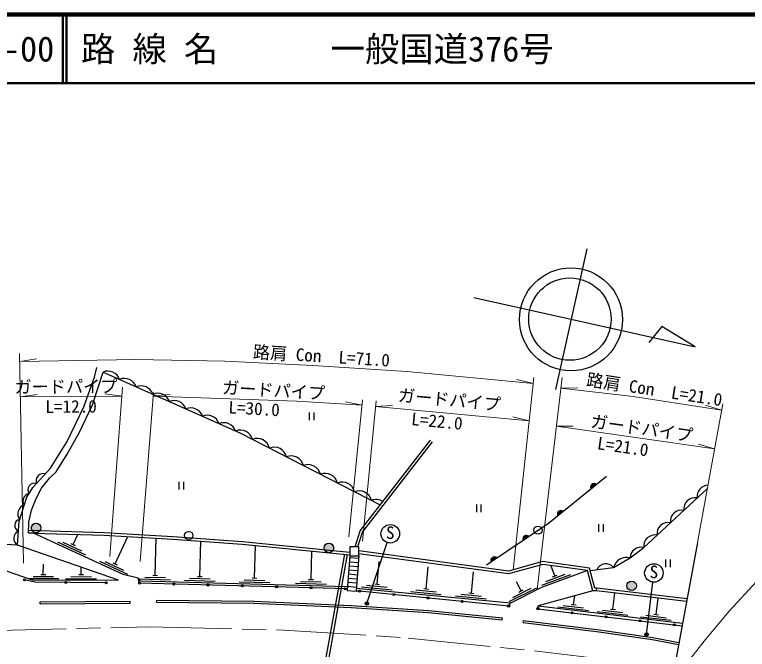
# Model space of a CAD drawing. Units: millimetres at full size, sheet at 1:1000; details may follow other scales. Extents: x 40000 to 680000, y 20000 to 380000.
# Drawn here: x 170714 to 277425, y 287508 to 380000 of the extents above; entities that cross this region are included whole.
import ezdxf
from ezdxf.enums import TextEntityAlignment as Align

# ---------------------------------------------------------------- set-up
doc = ezdxf.new("R2010")
doc.units = ezdxf.units.MM
doc.header["$LTSCALE"] = 1000
doc.linetypes.add('CHAIN', pattern=[18.5, 12, -1.5, 3.5, -1.5])
for name, color, linetype, lineweight in [('M-BGD', 7, 'Continuous', 25), ('M-BGD-EXST', 7, 'Continuous', 25), ('M-BMK', 2, 'CHAIN', 13), ('M-BMK-OTRS', 5, 'Continuous', 25), ('M-BMK-SRVR', 3, 'Continuous', 25), ('M-STR-HTXT', 7, 'Continuous', 13), ('M-TTL', 2, 'Continuous', 140), ('M-TTL-LINE', 7, 'Continuous', 50)]:
    doc.layers.add(name, color=color, linetype=linetype, lineweight=lineweight)
doc.layers.add('M-TTL-TXT', color=7, linetype='Continuous')
doc.styles.add('ＭＳ ゴシック', font='')
doc.styles.get('ＭＳ ゴシック').set_extended_font_data('MS Gothic')

msp = doc.modelspace()

# ---------------------------------------------------------------- hatches: boundary and pattern name
at = {"layer": 'M-BGD'}
for points in [[(254644, 310917), (255414, 311542, 0.82183)], [(249822, 307005), (250591, 307629, 0.82183)], [(174538, 305202, 0.41421), (173838, 305902, 0.41421), (173138, 305202, 1)], [(244770, 303418), (245592, 303971, 0.82183)], [(217177, 302295, 0.41421), (216477, 302995, 0.41421), (215777, 302295, 1)], [(240103, 300279), (240925, 300832, 0.82183)], [(261267, 296767, 0.41421), (260567, 297467, 0.41421), (259867, 296767, 1)]]:
    msp.add_hatch(color=256, dxfattribs=at).paths.add_polyline_path(points)
at = {"layer": 'M-BGD-EXST'}
for points in [[(221801, 294057, 1), (222240, 294296, 1)], [(262513, 289547, 1), (262952, 289786, 1)]]:
    msp.add_hatch(color=256, dxfattribs=at).paths.add_polyline_path(points)

# ---------------------------------------------------------------- linework, layer by layer
at = {"layer": 'M-BGD'}
for p, q in [((213620, 322031), (213620, 320913)), ((214287, 322031), (214287, 320913)), ((194624, 311931), (194624, 310813)), ((195291, 311931), (195291, 310813)), ((237963, 308607), (237963, 307489)), ((238630, 308607), (238630, 307489)), ((255770, 305750), (255770, 304632)), ((256437, 305750), (256437, 304632)), ((179230, 302778), (179905, 304247)), ((176935, 303174), (181023, 301292)), ((177741, 303133), (180467, 301878)), ((185346, 299963), (187174, 303934)), ((191179, 298303), (191328, 303697)), ((197695, 298123), (197837, 303260)), ((178912, 302924), (179547, 302632)), ((205660, 297903), (205790, 302631)), ((213422, 271585), (218814, 301359)), ((213766, 271245), (219214, 301321)), ((213876, 297676), (213991, 301825)), ((219553, 301156), (219149, 296099)), ((220853, 301156), (220441, 295996)), ((174889, 298423), (174896, 299923)), ((183052, 300358), (187139, 298477)), ((183858, 300317), (186584, 299063)), ((185028, 300109), (185664, 299816)), ((219483, 300286), (220775, 300183)), ((219531, 300884), (220823, 300781)), ((223503, 297012), (223818, 300316)), ((265496, 300610), (265496, 299492)), ((266163, 300610), (266163, 299492)), ((180395, 298395), (180401, 299460)), ((219388, 299089), (220680, 298987)), ((219435, 299688), (220727, 299585)), ((230645, 296331), (230950, 299529)), ((237232, 295703), (237527, 298802)), ((249381, 298205), (248858, 299611)), ((172636, 297835), (177136, 297812)), ((173387, 298131), (176387, 298116)), ((174539, 298425), (175239, 298422)), ((178142, 297807), (182642, 297784)), ((178894, 298103), (181894, 298087)), ((180045, 298397), (180745, 298393)), ((188885, 297166), (188706, 297869)), ((188913, 297765), (193411, 297641)), ((189671, 298044), (192670, 297962)), ((190829, 298313), (191529, 298293)), ((196187, 297865), (199186, 297782)), ((197345, 298133), (198045, 298113)), ((205310, 297913), (206009, 297894)), ((219292, 297893), (220584, 297790)), ((219340, 298491), (220632, 298388)), ((247481, 296859), (251699, 298427)), ((248079, 297402), (250891, 298447)), ((249052, 298083), (249709, 298327)), ((219183, 296329), (188885, 297166)), ((195429, 297585), (199928, 297461)), ((203394, 297365), (207892, 297241)), ((204152, 297645), (207151, 297562)), ((211611, 297139), (216109, 297015)), ((212369, 297418), (215367, 297335)), ((213526, 297686), (214226, 297667)), ((219197, 296697), (220489, 296594)), ((219245, 297295), (220537, 297192)), ((221981, 296856), (224967, 296571)), ((223154, 297046), (223851, 296979)), ((244463, 296022), (243788, 297361)), ((219149, 296099), (220441, 295996)), ((220960, 295993), (220441, 295996)), ((242672, 293822), (220960, 295993)), ((221206, 296629), (225686, 296202)), ((228349, 295948), (232828, 295520)), ((229124, 296175), (232110, 295890)), ((230297, 296365), (230994, 296298)), ((236884, 295736), (237580, 295670)), ((242723, 294474), (246742, 296497)), ((243258, 295079), (245937, 296428)), ((244150, 295864), (244775, 296179)), ((255446, 296036), (255494, 296433)), ((268575, 294474), (255446, 296036)), ((268622, 294871), (255494, 296433)), ((257857, 293347), (258138, 295716)), ((174444, 294445), (187530, 294547)), ((187532, 294247), (187530, 294547)), ((191394, 294393), (191398, 294693)), ((234935, 295320), (239415, 294892)), ((235710, 295547), (238697, 295262)), ((252129, 294026), (252282, 295317)), ((264156, 292600), (264437, 294967)), ((174447, 294145), (174444, 294445)), ((174447, 294145), (187532, 294247)), ((242672, 293822), (242953, 294254)), ((246932, 293434), (246980, 293831)), ((249824, 293695), (254293, 293165)), ((250604, 293905), (253583, 293552)), ((251781, 294067), (252477, 293985)), ((246932, 293434), (267941, 290943)), ((255552, 293016), (260021, 292486)), ((256332, 293226), (259311, 292873)), ((257509, 293388), (258204, 293306)), ((262631, 292479), (265610, 292126)), ((263809, 292642), (264504, 292559)), ((241718, 291800), (241748, 292099)), ((244787, 291410), (244823, 291707)), ((261851, 292269), (266320, 291740))]:
    msp.add_line(p, q, dxfattribs=at)
for points in [[(171151, 302674), (171373, 306207), (172493, 309696), (173353, 311109), (175950, 313900), (178370, 317815), (180806, 322849), (182348, 327181), (182674, 328592)], [(219192, 296629), (189032, 297462), (188706, 297869), (186537, 298424), (173465, 304440), (172740, 304447), (172756, 306033), (173149, 307768), (173852, 309500), (174604, 311020), (175783, 312448), (176780, 313395), (178385, 315933), (180168, 319172), (182034, 323131), (183588, 327924), (203488, 319066), (223937, 308550)], [(130702, 317795), (142973, 313575), (150238, 311478), (159223, 304610), (160660, 303223), (164944, 301572), (169497, 298974), (173269, 297632), (185849, 297567), (171151, 302674), (167602, 302906), (152927, 313261), (144703, 315124), (136909, 318292)], [(220294, 302456), (221028, 304796), (231265, 318006)], [(220713, 302456), (221388, 304608), (231582, 317761)], [(239447, 299838), (248457, 305898), (256893, 312742)], [(254547, 298992), (257941, 299419), (260359, 300822), (262340, 302329), (271608, 310951)], [(172744, 304862), (183729, 304532), (193775, 303957), (203904, 303219), (216589, 301972), (219553, 301691)], [(173465, 304440), (183712, 304132), (193749, 303558), (203870, 302820), (216551, 301573), (219553, 301289)], [(255494, 296433), (255231, 296445), (254447, 299362), (247596, 300303), (242622, 298905), (220853, 301844)], [(255446, 296036), (254921, 296057), (254130, 299002), (247624, 299895), (242651, 298497), (220853, 301440)], [(254130, 299002), (247461, 296524), (242953, 294254), (220473, 296397)], [(184053, 297219), (173668, 297307), (172152, 297633)], [(254921, 296057), (246980, 293831), (267988, 291340)], [(191398, 294693), (205544, 294523), (219722, 293898), (230977, 293157), (241748, 292099)], [(191394, 294393), (205536, 294223), (219705, 293598), (230953, 292858), (241718, 291800)], [(244787, 291410), (255864, 290067), (263571, 288944), (267405, 288227)], [(244823, 291707), (255904, 290365), (263620, 289240), (267460, 288522)]]:
    msp.add_lwpolyline(points, dxfattribs=at)
msp.add_lwpolyline([(219553, 301156), (220853, 301156), (220853, 302456), (219553, 302456)], close=True, dxfattribs=at)
for centre, radius in [((173838, 305202), 700), ((246944, 304881), 600), ((196073, 304099), 600), ((216477, 302295), 700), ((172152, 297633), 150), ((178179, 297269), 150), ((184053, 297219), 150), ((188885, 297166), 150), ((193883, 297028), 150), ((198881, 296890), 150), ((203879, 296752), 150), ((208877, 296614), 150), ((260567, 296767), 700), ((213875, 296476), 150), ((218873, 296338), 150), ((220960, 295993), 150), ((225935, 295496), 150), ((230910, 294998), 150), ((235885, 294501), 150), ((242672, 293822), 150), ((246932, 293434), 150), ((251898, 292845), 150), ((256863, 292256), 150), ((261828, 291668), 150), ((266793, 291079), 150)]:
    msp.add_circle(centre, radius, dxfattribs=at)
for centre, radius, start, end in [((184282, 326233), 1827, 19.7029, 112.30868), ((186696, 325159), 1827, 19.7029, 112.30868), ((189110, 324084), 1827, 19.7029, 112.30868), ((191524, 323010), 1827, 19.7029, 112.30868), ((193938, 321935), 1827, 19.7029, 112.30868), ((196352, 320861), 1827, 19.7029, 112.30868), ((198767, 319786), 1827, 19.7029, 112.30868), ((201181, 318712), 1827, 19.7029, 112.30868), ((203595, 317637), 1827, 14.76756, 112.30868), ((206055, 316412), 1827, 13.26201, 112.30868), ((208528, 315141), 1827, 13.26201, 112.30868), ((211000, 313869), 1827, 13.26201, 112.30868), ((213472, 312598), 1827, 13.26201, 112.30868), ((174955, 312009), 1128, 76.84549, 197.30191), ((215945, 311327), 1827, 13.26201, 112.30868), ((173590, 310768), 950, 72.31688, 215.12971), ((218417, 310055), 1827, 13.26201, 112.30868), ((255091, 311153), 505, 50.21999, 207.87819), ((220890, 308784), 1827, 13.26201, 112.30868), ((271715, 309805), 1611, 90.81726, 188.46798), ((173005, 309153), 1085, 100.20471, 215.18287), ((269770, 307996), 1611, 77.38746, 188.46798), ((172489, 307260), 1322, 106.27713, 218.13963), ((223362, 307512), 1827, 57.91837, 112.30868), ((250268, 307241), 505, 50.21999, 207.87819), ((267824, 306186), 1611, 77.38746, 188.46798), ((171608, 305573), 885, 100.38315, 248.31622), ((265879, 304376), 1611, 77.38746, 188.46798), ((171753, 303679), 1171, 113.74755, 239.06048), ((263933, 302567), 1611, 77.38746, 188.46798), ((245236, 303614), 505, 45.09525, 202.75344), ((261898, 300855), 1539, 73.32772, 181.23912), ((240568, 300474), 505, 45.09525, 202.75344), ((256814, 298544), 1427, 37.82209, 156.52374), ((259828, 298953), 1943, 74.11656, 166.12149)]:
    msp.add_arc(centre, radius, start, end, dxfattribs=at)
at = {"layer": 'M-BGD-EXST'}
for p, q in [((222021, 294176), (224991, 303067)), ((262732, 289667), (263652, 297299))]:
    msp.add_line(p, q, dxfattribs=at)
for centre, radius in [((225419, 304348), 1350), ((263813, 298639), 1350), ((222021, 294176), 250), ((262732, 289667), 250)]:
    msp.add_circle(centre, radius, dxfattribs=at)
at = {"layer": 'M-BMK'}
msp.add_lwpolyline([(66981, 276464), (88610, 280916), (104205, 283807), (123014, 286609), (142906, 288760), (166206, 290198), (190362, 290813), (209880, 290322), (228026, 289157), (246816, 287239), (254816, 286269), (266712, 284521)], dxfattribs=at)
at = {"layer": 'M-BMK-OTRS'}
msp.add_line((270181, 303057), (263410, 266879), dxfattribs=at)
at = {"layer": 'M-BMK-SRVR'}
for p, q in [((254029, 345880), (249469, 325381)), ((237595, 338779), (269837, 331607)), ((264985, 334536), (263089, 332210)), ((269837, 331607), (264985, 334536))]:
    msp.add_line(p, q, dxfattribs=at)
for centre, radius in [((251740, 335589), 7500), ((251588, 335632), 6000)]:
    msp.add_circle(centre, radius, dxfattribs=at)
at = {"layer": 'M-STR-HTXT'}
for p, q in [((171997, 300084), (171436, 330610)), ((171457, 329470), (173882, 329854)), ((243298, 299054), (246329, 327128)), ((246233, 326238), (243845, 326810)), ((250444, 327136), (246831, 296225)), ((186404, 325730), (184554, 301045)), ((250262, 325578), (252716, 325635)), ((171552, 324294), (173981, 324653)), ((171552, 324294), (186305, 324401)), ((186305, 324401), (183871, 324725)), ((188999, 300326), (190941, 324961)), ((190899, 324424), (193341, 324677)), ((221319, 323108), (218912, 323591)), ((219362, 303896), (221396, 323863)), ((223357, 323704), (221397, 303274)), ((223282, 322920), (225734, 323031)), ((223282, 322920), (245646, 320806)), ((270181, 303057), (273836, 323271)), ((273674, 322373), (271322, 323079)), ((245646, 320806), (243258, 321375)), ((249614, 320033), (272651, 316717)), ((249614, 320033), (252069, 320025)), ((272651, 316717), (270293, 317401))]:
    msp.add_line(p, q, dxfattribs=at)
for points in [[(266946, 283392), (271309, 288958), (274782, 293052), (278788, 297427), (283005, 301591), (288430, 306702), (294046, 311286), (299052, 315155), (304738, 319092), (310548, 322696), (316111, 325914), (322831, 329380), (329183, 332231), (336026, 334927), (347868, 338653), (354450, 340272)], [(171457, 329470), (188383, 329770), (201343, 329482), (214160, 328864), (227842, 327999), (246233, 326238)], [(273674, 322373), (260808, 324345), (250262, 325578)], [(190899, 324424), (211804, 323663), (221319, 323108)]]:
    msp.add_lwpolyline(points, dxfattribs=at)
at = {"layer": 'M-TTL'}
msp.add_line((680000, 380000), (40000, 380000), dxfattribs=at)
at = {"layer": 'M-TTL-LINE'}
for p, q in [((177750, 380000), (177750, 370000)), ((178250, 380000), (178250, 370000)), ((40000, 370000), (680000, 370000))]:
    msp.add_line(p, q, dxfattribs=at)

# ---------------------------------------------------------------- texts
at = {"layer": 'M-BGD-EXST', "style": 'ＭＳ ゴシック'}
for p in [(224764, 303055), (263158, 297347)]:
    msp.add_text('S', height=1833, rotation=358.508, dxfattribs=at).set_placement(p, align=Align.BOTTOM_LEFT)
at = {"layer": 'M-STR-HTXT', "style": 'ＭＳ ゴシック'}
for s, rotation, p in [('路肩 Con  L=71.0', 356.384, (205340, 329421)), ('路肩 Con  L=21.0', 351.283, (253804, 325419)), ('ガードパイプ', 0.418, (170697, 324287)), ('ガードパイプ', 356.661, (200852, 324234)), ('ガードパイプ', 354.599, (226418, 323129)), ('L=12.0', 0.418, (175205, 321408)), ('L=30.0', 356.661, (201775, 321355)), ('L=22.0', 354.599, (228365, 319653)), ('ガードパイプ', 351.808, (254416, 319342)), ('L=21.0', 351.808, (255394, 316137))]:
    msp.add_text(s, height=1833, rotation=rotation, dxfattribs=at).set_placement(p, align=Align.BOTTOM_LEFT)
at = {"layer": 'M-TTL-TXT', "style": 'ＭＳ ゴシック'}
for s, p in [('006-00', (161521, 375000)), ('路 線 名', (180380, 375000)), ('一般国道376号', (216734, 375000))]:
    msp.add_text(s, height=3666, dxfattribs=at).set_placement(p, align=Align.MIDDLE_LEFT)

doc.saveas('drawing.dxf')
